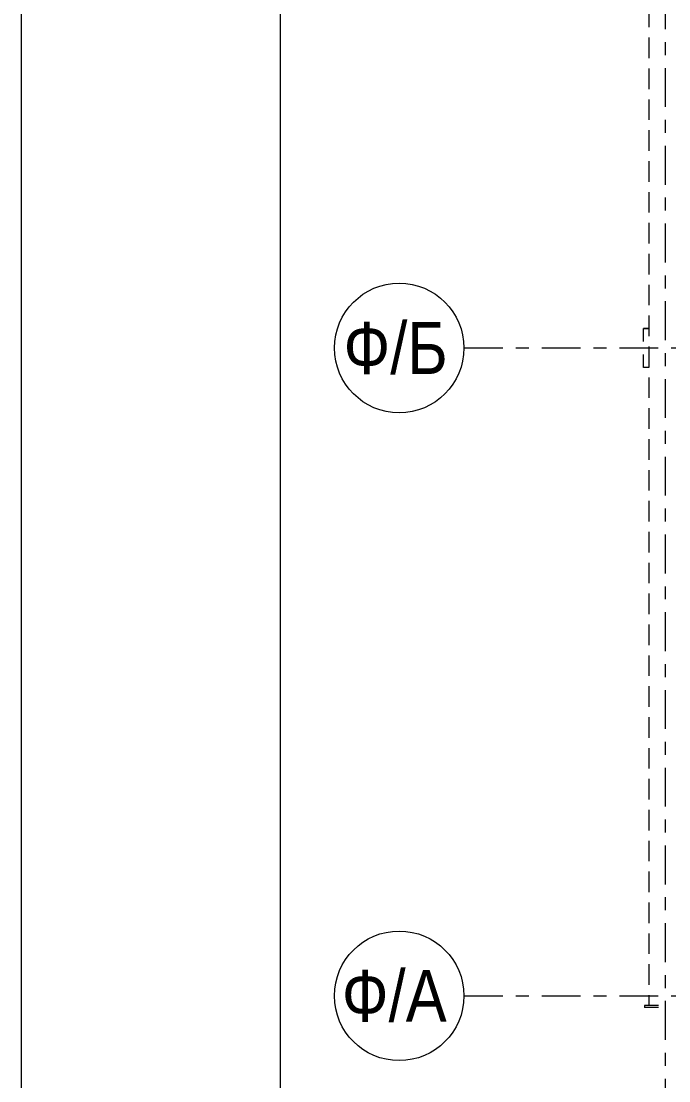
# Model space of a CAD drawing. Header units: millimetres. Extents: x -50 to 544, y -173 to 247.
# Drawn here: x -49.7 to 0.3, y -6.6 to 75.2 of the extents above; entities that cross this region are included whole.
import ezdxf

# ---------------------------------------------------------------- set-up
doc = ezdxf.new("R2010")
doc.units = ezdxf.units.MM
doc.linetypes.add('XKITLINE00', pattern=[0])
doc.linetypes.add('XKITLINE03', pattern=[6, 3, -1, 1, -1])
for name, color, linetype, lineweight in [('DrawingSheet', 5, 'Continuous', 0), ('Part', 2, 'Continuous', 0), ('S-GRID', 1, 'Continuous', 0)]:
    doc.layers.add(name, color=color, linetype=linetype, lineweight=lineweight)
doc.styles.add('GOST type A', font='ARIAL.TTF')

msp = doc.modelspace()

# ---------------------------------------------------------------- linework, layer by layer
at = {"layer": 'DrawingSheet', "linetype": 'XKITLINE00', "lineweight": 0}
for p, q in [((-49.735, 246.854), (-49.735, -173.146)), ((-29.735, 241.854), (-29.735, -168.146))]:
    msp.add_line(p, q, dxfattribs=at)
at = {"layer": 'Part', "linetype": 'XKITLINE00', "lineweight": 0}
for p, q in [((-1.25, 74.751), (-1.25, 76.341)), ((-1.25, 72.368), (-1.25, 73.957)), ((-1.25, 69.984), (-1.25, 71.573)), ((-1.25, 67.6), (-1.25, 69.189)), ((-1.25, 65.216), (-1.25, 66.805)), ((-1.25, 62.832), (-1.25, 64.421)), ((-1.25, 60.448), (-1.25, 62.037)), ((-1.25, 58.064), (-1.25, 59.653)), ((-1.25, 55.68), (-1.25, 57.269)), ((-1.25, 53.296), (-1.25, 54.885)), ((-1.25, 50.912), (-1.25, 52.501)), ((-1.25, 51.502), (-1.7, 51.502)), ((-1.7, 51.502), (-1.7, 51.499)), ((-1.7, 50.5), (-1.7, 51.499)), ((-1.7, 51.499), (-1.25, 51.499)), ((-1.25, 48.528), (-1.25, 50.117)), ((-1.7, 48.502), (-1.7, 49.501)), ((-1.25, 48.502), (-1.7, 48.502)), ((-1.25, 46.144), (-1.25, 47.733)), ((-1.25, 43.76), (-1.25, 45.35)), ((-1.25, 41.376), (-1.25, 42.966)), ((-1.25, 38.992), (-1.25, 40.582)), ((-1.25, 36.608), (-1.25, 38.198)), ((-1.25, 34.224), (-1.25, 35.814)), ((-1.25, 31.841), (-1.25, 33.43)), ((-1.25, 29.457), (-1.25, 31.046)), ((-1.25, 27.073), (-1.25, 28.662)), ((-1.25, 24.689), (-1.25, 26.278)), ((-1.25, 22.305), (-1.25, 23.894)), ((-1.25, 19.921), (-1.25, 21.51)), ((-1.25, 17.537), (-1.25, 19.126)), ((-1.25, 15.153), (-1.25, 16.742)), ((-1.25, 12.769), (-1.25, 14.358)), ((-1.25, 10.385), (-1.25, 11.974)), ((-1.25, 8.001), (-1.25, 9.59)), ((-1.25, 5.617), (-1.25, 7.206)), ((-1.25, 3.233), (-1.25, 4.823)), ((-1.25, 0.849), (-1.25, 2.439)), ((-1.25, -0.74), (-1.25, 0.055)), ((-0.533, -0.74), (-1.6, -0.74)), ((-1.6, -0.74), (-1.6, -0.9)), ((-0.533, -0.9), (-1.6, -0.9))]:
    msp.add_line(p, q, dxfattribs=at)
at = {"layer": 'S-GRID', "linetype": 'XKITLINE03', "lineweight": 0}
for p, q in [((0, -15.396), (0, 214.261)), ((-15.55, 50), (27.102, 50)), ((-15.55, 0), (215.685, 0))]:
    msp.add_line(p, q, dxfattribs=at)
at = {"layer": 'S-GRID', "linetype": 'XKITLINE00', "lineweight": 0}
for centre in [(-20.55, 50), (-20.55, 0)]:
    msp.add_circle(centre, 5, dxfattribs=at)

# ---------------------------------------------------------------- texts
at = {"layer": 'S-GRID', "style": 'GOST type A', "width": 0.85}
for s, p in [('Ф/Б', (-24.849, 48)), ('Ф/А', (-24.98, -2))]:
    msp.add_text(s, height=4, dxfattribs=at).set_placement(p)

doc.saveas('drawing.dxf')
